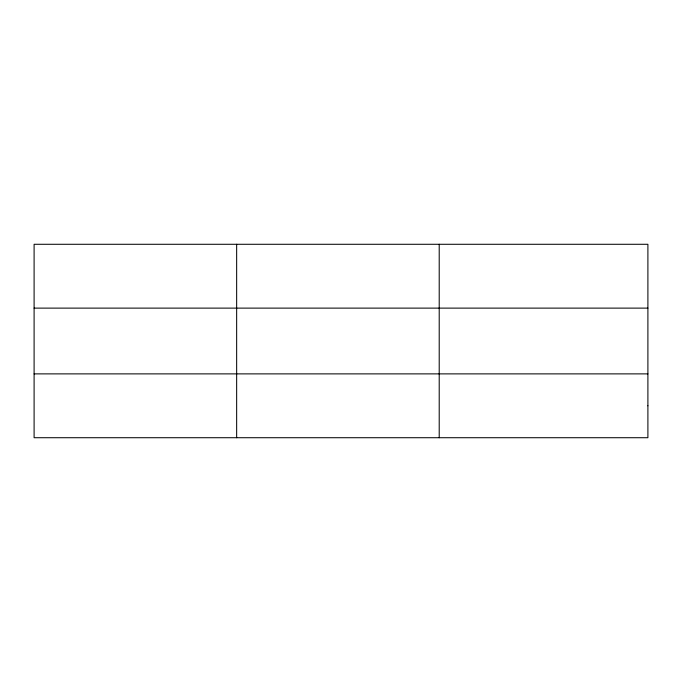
<?xml version="1.0" encoding="UTF-8"?>
<svg xmlns="http://www.w3.org/2000/svg" width="682" height="682" viewBox="0 0 682 682"><rect width="100%" height="100%" fill="white"/><g stroke="black" fill="none" stroke-linecap="round" stroke-linejoin="round"><path stroke-width="1.02" d="M236.654 437.716L236.654 244.284M439.208 437.716L439.208 244.284M34.1 308.119L647.9 308.119M34.1 373.881L647.9 373.881M647.9 405.799L647.9 437.716L34.1 437.716L34.1 244.284L647.9 244.284L647.9 405.799"/></g></svg>
